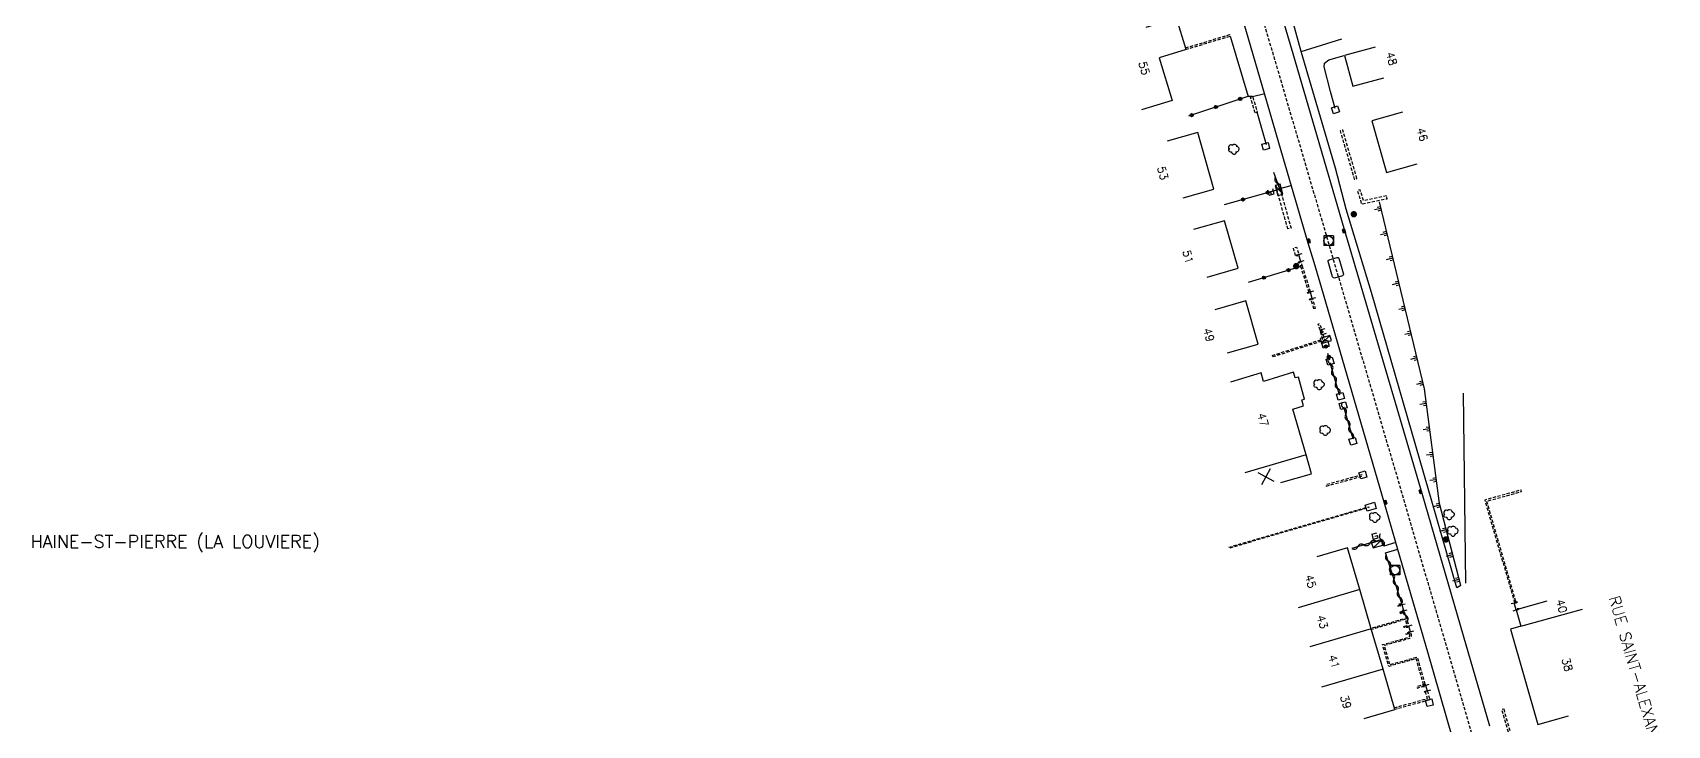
# Model space of a CAD drawing. Header units: millimetres. Extents: x 119599 to 140000, y 124063 to 129001.
# Drawn here: x 139007.3 to 139262.5, y 128725 to 128833.1 of the extents above; entities that cross this region are included whole.
import ezdxf
from ezdxf.enums import TextEntityAlignment as Align

# ---------------------------------------------------------------- set-up
doc = ezdxf.new("R2010")
doc.units = ezdxf.units.MM
doc.linetypes.add('DASHED', pattern=[0.75, 0.5, -0.25])
doc.layers.get('0').update_dxf_attribs({"linetype": 'CONTINUOUS'})
for name, color, linetype in [('W0001', 6, 'DASHED'), ('W0008', 7, 'CONTINUOUS'), ('W0017', 7, 'CONTINUOUS'), ('W0100', 7, 'CONTINUOUS'), ('W0105', 7, 'CONTINUOUS'), ('W0112', 1, 'DASHED'), ('W0211', 2, 'CONTINUOUS'), ('W0300', 7, 'CONTINUOUS'), ('W0310', 3, 'CONTINUOUS'), ('W0322', 7, 'CONTINUOUS'), ('W0400', 7, 'CONTINUOUS'), ('W0420', 7, 'CONTINUOUS'), ('W0430', 7, 'CONTINUOUS'), ('W0432', 7, 'CONTINUOUS'), ('W0980', 7, 'CONTINUOUS'), ('W0989', 7, 'CONTINUOUS'), ('W0991', 7, 'CONTINUOUS'), ('W1102', 7, 'CONTINUOUS'), ('W1471', 7, 'CONTINUOUS'), ('W1473', 7, 'CONTINUOUS')]:
    doc.layers.add(name, color=color, linetype=linetype)
doc.styles.get("Standard").update_dxf_attribs({"font": 'romans.shx', "width": 0.85})

# ---------------------------------------------------------------- blocks, each defined once
blk = doc.blocks.new('t105o')
for p, q in [((-0.5, 0), (0.5, 0)), ((0.5, 0), (0.2, 0.1)), ((0.5, 0), (0.2, -0.1))]:
    blk.add_line(p, q)
blk = doc.blocks.new('T300')
for p, q in [((-0.8, 0.51), (-0.86, 0.34)), ((-0.86, 0.34), (-0.86, 0.17)), ((-0.86, 0.17), (-0.74, 0.06)), ((-0.69, 0.63), (-0.8, 0.51)), ((-0.8, -0.06), (-0.74, 0.06)), ((-0.74, 0.06), (-0.69, 0.11)), ((-0.57, 0.69), (-0.69, 0.63)), ((-0.46, 0.69), (-0.57, 0.69)), ((-0.29, 0.63), (-0.46, 0.69)), ((-0.29, 0.63), (-0.17, 0.74)), ((-0.23, 0.57), (-0.29, 0.63)), ((-0.17, 0.74), (-0.06, 0.8)), ((-0.06, 0.8), (0.06, 0.8)), ((0.06, 0.8), (0.23, 0.74)), ((0.23, 0.74), (0.34, 0.63)), ((0.34, 0.63), (0.4, 0.51)), ((0.46, 0.46), (0.34, 0.46)), ((0.4, 0.51), (0.4, 0.46)), ((0.57, 0.4), (0.46, 0.46)), ((0.57, 0.4), (0.69, 0.29)), ((0.69, 0.29), (0.74, 0.17)), ((0.74, 0.06), (0.69, -0.17)), ((0.74, 0.17), (0.74, 0.06)), ((-0.8, -0.17), (-0.8, -0.06)), ((-0.8, -0.23), (-0.8, -0.17)), ((-0.74, -0.34), (-0.8, -0.23)), ((-0.69, -0.4), (-0.74, -0.34)), ((-0.51, -0.46), (-0.69, -0.4)), ((-0.4, -0.46), (-0.51, -0.46)), ((-0.4, -0.46), (-0.34, -0.46)), ((-0.34, -0.46), (-0.34, -0.4)), ((-0.34, -0.51), (-0.34, -0.46)), ((-0.29, -0.63), (-0.34, -0.51)), ((-0.17, -0.74), (-0.29, -0.63)), ((-0.06, -0.8), (-0.17, -0.74)), ((0.06, -0.8), (-0.06, -0.8)), ((0.17, -0.74), (0.06, -0.8)), ((0.23, -0.69), (0.17, -0.74)), ((0.29, -0.46), (0.23, -0.46)), ((0.29, -0.63), (0.23, -0.69)), ((0.46, -0.4), (0.29, -0.46)), ((0.34, -0.51), (0.29, -0.63)), ((0.34, -0.51), (0.34, -0.46)), ((0.57, -0.34), (0.46, -0.4)), ((0.63, -0.29), (0.57, -0.34)), ((0.69, -0.17), (0.63, -0.29))]:
    blk.add_line(p, q)
blk = doc.blocks.new('t112o')
at = {"color": 0, "linetype": 'Continuous'}
for p, q in [((-0.5, 0.5), (0.5, 0.5)), ((-0.5, -0.5), (-0.5, 0.5)), ((0.5, 0.5), (0.5, -0.5)), ((0.5, -0.5), (-0.5, -0.5))]:
    blk.add_line(p, q, dxfattribs=at)
blk = doc.blocks.new('T420')
for p, q in [((0.75, 0.75), (-0.75, 0.75)), ((-0.75, 0.75), (-0.75, -0.75)), ((0.75, 0.75), (0.75, -0.75)), ((0.75, -0.75), (-0.75, -0.75))]:
    blk.add_line(p, q)
blk.add_ellipse((0, 0), major_axis=(-0.53, 0.53), ratio=1, start_param=3.926991, end_param=10.210176)
blk = doc.blocks.new('T432')
at = {"flags": 128}
for points in [[(0.8, 0.8), (-0.8, 0.8)], [(-0.8, 0.8), (-0.8, 0)], [(0.8, 0.8), (-0.8, 0)], [(-0.8, 0), (0.8, 0)], [(-0.4, 2.1), (-0.4, 1.3)], [(-0.4, 1.3), (0.4, 1.3)], [(-0.39, 2.1), (0.41, 2.1)], [(0, 1.7), (0.4, 1.7)], [(0.4, 1.3), (0.4, 1.7)], [(0.8, 0), (0.8, 0.8)]]:
    blk.add_lwpolyline(points, dxfattribs=at)
blk = doc.blocks.new('T400')
for p, q in [((-0.15, 0.3), (0.15, 0.3)), ((-0.15, -0.25), (-0.15, 0.3)), ((-0.15, 0.15), (0.15, 0.15)), ((-0.15, 0), (0.15, 0)), ((0.15, 0.3), (0.15, -0.25)), ((-0.15, -0.15), (0.15, -0.15)), ((-0.15, -0.25), (-0.15, -0.3)), ((-0.15, -0.3), (0.15, -0.3)), ((0.15, -0.3), (0.15, -0.25))]:
    blk.add_line(p, q)
blk = doc.blocks.new('T1471')
at = {"color": 0, "linetype": 'Continuous', "flags": 128}
blk.add_lwpolyline([(-0.75, -0.5), (-0.75, 0.5), (0.75, 0.5), (0.75, -0.5), (-0.75, -0.5)], dxfattribs=at)
blk = doc.blocks.new('T430')
at = {"flags": 128}
for points in [[(0.8, 0.8), (-0.8, 0.8)], [(-0.8, 0.8), (-0.8, 0)], [(0.8, 0.8), (-0.8, 0)], [(-0.8, 0), (0.8, 0)], [(-0.4, 2.1), (0.4, 2.1)], [(-0.4, 2.1), (-0.4, 1.3)], [(-0.4, 1.7), (0, 1.7)], [(-0.4, 1.3), (0.4, 1.3)], [(0.8, 0), (0.8, 0.8)]]:
    blk.add_lwpolyline(points, dxfattribs=at)
blk = doc.blocks.new('t322o')
at = {"color": 0, "linetype": 'Continuous'}
for radius in [0.25, 0.15]:
    blk.add_circle((0, 0), radius, dxfattribs=at)
blk = doc.blocks.new('t310o')
at = {"color": 0, "linetype": 'Continuous'}
for centre, start, end in [((-0.5, 0.38), 216.8699, 323.1304), ((0.5, -0.37), 36.8699, 143.1303)]:
    blk.add_arc(centre, 0.625, start, end, dxfattribs=at)
blk = doc.blocks.new('t211o')
at = {"color": 0, "linetype": 'Continuous'}
for p, q in [((-0.29, 0.5), (-0.29, 0)), ((0, 1), (0, 0)), ((0.29, 0.5), (0.29, 0))]:
    blk.add_line(p, q, dxfattribs=at)
blk = doc.blocks.new('t991o')
at = {"color": 0, "linetype": 'Continuous'}
for p, q in [((-1, 1), (1, -1)), ((-1, -1), (1, 1))]:
    blk.add_line(p, q, dxfattribs=at)
blk = doc.blocks.new('T1473')
at = {"color": 0, "linetype": 'Continuous', "const_width": 0.5, "flags": 128}
blk.add_lwpolyline([(-0.25, 0, 1), (0.25, 0, 1)], format="xyb", close=True, dxfattribs=at)

msp = doc.modelspace()

# ---------------------------------------------------------------- linework, layer by layer
at = {"layer": 'W0001', "flags": 128}
msp.add_lwpolyline([(139151.14, 129000), (139161.15, 128964.63), (139178.67, 128905.44), (139191.18, 128862.99), (139207.73, 128806.7), (139220.98, 128761.51), (139231.9, 128723.98)], dxfattribs=at)
at = {"layer": 'W0008', "flags": 128}
for points in [[(139229, 128723.07), (139225.13, 128736.43), (139220.45, 128752.5), (139220.15, 128753.55), (139218.43, 128759.48), (139208.82, 128792.31), (139207.37, 128797.29), (139206.46, 128800.31), (139201.85, 128815.97), (139199.62, 128823.64), (139196.8, 128833.27), (139191.94, 128849.76), (139181.25, 128886.01), (139177.33, 128899.38), (139172.03, 128917.24), (139167.49, 128932.58), (139162.46, 128949.56), (139155.24, 128973.98), (139150.99, 128988.44), (139147.6, 129000), (139147.6, 129000)], [(139234.79, 128724.9), (139230.7, 128739.01), (139224.22, 128761.21), (139214.72, 128793.6), (139212.08, 128802.58), (139207.54, 128818.1), (139204.1, 128829.83), (139197.64, 128851.68), (139188.25, 128883.65), (139182.81, 128902.08), (139175.01, 128928.51), (139168.18, 128951.48), (139161.79, 128973.08), (139157.89, 128986.25), (139156.99, 128989.45), (139156.77, 128990.47), (139157.01, 128991.91), (139156.44, 128991.88), (139154.37, 129000)], [(139230.25, 128746.87), (139229.64, 128746.47), (139225.77, 128760.03), (139216.31, 128792.61), (139212.37, 128805.61), (139210.68, 128811.97), (139205.34, 128830.18), (139202.41, 128840.8), (139199.19, 128851.39), (139195.42, 128863.72), (139189.37, 128884.52), (139176.33, 128928.95), (139169.4, 128952.1), (139163.12, 128973.45), (139160.23, 128982.99), (139159.03, 128986.73), (139157.87, 128986.22)], [(139194.23, 128832.57), (139197.04, 128823.19)], [(139197.76, 128823.16), (139199.65, 128823.64)], [(139199.93, 128815.63), (139198.48, 128820.71)], [(139202.03, 128808.83), (139203.8, 128809.31)], [(139220.15, 128753.55), (139218.23, 128753)], [(139218.52, 128751.95), (139220.46, 128752.51)]]:
    msp.add_lwpolyline(points, dxfattribs=at)
at = {"layer": 'W0017', "flags": 128}
for points in [[(139205.33, 128830.21), (139211.68, 128832.16)], [(139210.63, 128821.33), (139209.91, 128823.94), (139208.92, 128827.81), (139208.99, 128828.36), (139209.64, 128828.89), (139212.04, 128829.57)]]:
    msp.add_lwpolyline(points, dxfattribs=at)
msp.add_lwpolyline([(139209.58, 128797.59), (139209.72, 128797.71), (139210.98, 128798.06), (139211.1, 128798.07), (139211.24, 128797.95), (139211.95, 128795.47), (139211.91, 128795.28), (139211.8, 128795.2), (139210.56, 128794.84), (139210.39, 128794.87), (139210.26, 128795.01), (139209.58, 128797.42)], close=True, dxfattribs=at)
at = {"layer": 'W0100', "flags": 128}
for points in [[(139187.37, 128830.49), (139185.87, 128835.41), (139181.09, 128833.96)], [(139187.37, 128830.49), (139183.17, 128829.22), (139185.2, 128822.54), (139180.41, 128821.09)], [(139216.91, 128830.9), (139212.09, 128829.57), (139213.41, 128824.77), (139218.23, 128826.1)], [(139221.18, 128820.73), (139216.37, 128819.36), (139218.66, 128811.31), (139223.47, 128812.67)], [(139186.91, 128807.37), (139191.72, 128808.73), (139189.21, 128817.56), (139184.4, 128816.19)], [(139190.67, 128794.99), (139195.48, 128796.37), (139193.35, 128803.79), (139188.55, 128802.42)], [(139205.28, 128797.39), (139204.97, 128798.48)], [(139193.82, 128783.16), (139198.62, 128784.54), (139196.69, 128791.28), (139191.88, 128789.9)], [(139207.08, 128791.63), (139206.78, 128792.65)], [(139202.18, 128762.91), (139206.98, 128764.3), (139206.13, 128767.24), (139204.04, 128774.39), (139205.69, 128774.92), (139205.43, 128775.81), (139205.87, 128775.93), (139204.92, 128779.35), (139204.42, 128779.25), (139204.16, 128780.14), (139199.48, 128778.72), (139199.07, 128780.05), (139194.29, 128778.59)], [(139215.17, 128726.09), (139219.97, 128727.49), (139218.13, 128733.79), (139216.29, 128740.1), (139214.48, 128746.23), (139212.6, 128752.71), (139207.79, 128751.32)], [(139221.38, 128742.88), (139221.1, 128743.84)], [(139243.73, 128744.4), (139238.91, 128743.06), (139239.62, 128740.51), (139238.04, 128740.04), (139242.29, 128725.14), (139247.1, 128726.51)], [(139238.91, 128743.06), (139238.61, 128744.13)], [(139222.41, 128739.61), (139222.15, 128740.51)], [(139225.05, 128730.38), (139224.79, 128731.25)]]:
    msp.add_lwpolyline(points, dxfattribs=at)
at = {"layer": 'W0112', "flags": 128}
for points in [[(139187.29, 128830.76), (139194.15, 128832.84), (139194.23, 128832.57), (139187.37, 128830.49)], [(139198.14, 128820.61), (139197.42, 128823.07), (139197.76, 128823.17), (139198.48, 128820.71)], [(139214.05, 128810.38), (139211.85, 128817.94), (139211.43, 128817.82), (139213.64, 128810.26)], [(139203.27, 128802.5), (139201.54, 128808.6), (139202.04, 128808.74), (139203.76, 128802.64)], [(139218.69, 128807.66), (139215.07, 128806.89), (139214.56, 128808.61), (139214.14, 128808.48), (139214.77, 128806.38), (139218.78, 128807.23)], [(139204.47, 128798.34), (139204.12, 128799.52), (139204.63, 128799.67), (139204.97, 128798.48)], [(139204.95, 128796.66), (139204.77, 128797.23), (139205.28, 128797.39), (139205.46, 128796.82)], [(139206.57, 128792.58), (139205.27, 128796.68), (139205.48, 128796.75), (139206.79, 128792.65)], [(139207.34, 128790.05), (139206.88, 128791.57), (139207.08, 128791.63), (139207.54, 128790.11)], [(139200.8, 128782.75), (139208.7, 128785.3), (139208, 128787.67), (139208.23, 128787.74), (139209, 128785.14), (139200.88, 128782.52)], [(139209.26, 128762.37), (139214.89, 128763.92), (139214.84, 128764.13), (139209.2, 128762.57)], [(139238.86, 128744.38), (139234.33, 128760.02), (139239.75, 128761.51), (139239.68, 128761.76), (139234.02, 128760.2), (139238.62, 128744.31)], [(139194.07, 128752.83), (139215.89, 128759.16), (139215.93, 128759.01), (139194.11, 128752.68)], [(139221.04, 128744.03), (139220.4, 128743.82), (139220.46, 128743.63), (139221.1, 128743.84)], [(139220.79, 128742.49), (139221.44, 128742.68), (139221.38, 128742.88), (139220.74, 128742.69)], [(139221.4, 128740.47), (139221.91, 128740.63), (139221.64, 128741.57), (139216.33, 128739.98), (139216.27, 128740.17), (139221.77, 128741.82), (139222.15, 128740.51), (139221.46, 128740.28)], [(139224.46, 128731.4), (139223.31, 128735.43), (139219.04, 128734.24), (139218.03, 128737.63), (139221.98, 128738.73), (139222.13, 128738.78), (139222.23, 128738.87), (139222.31, 128739), (139222.32, 128739.16), (139222.27, 128739.35), (139221.76, 128739.21), (139221.7, 128739.41), (139222.41, 128739.61), (139222.54, 128739.18), (139222.52, 128738.94), (139222.4, 128738.73), (139222.24, 128738.59), (139222.04, 128738.52), (139218.3, 128737.48), (139219.18, 128734.5), (139223.46, 128735.7), (139224.66, 128731.46)], [(139219.88, 128727.77), (139225.05, 128729.23), (139224.76, 128730.3), (139225.05, 128730.38), (139225.42, 128729.02), (139219.97, 128727.49)], [(139224.73, 128731.47), (139223.42, 128731.07), (139223.48, 128730.85), (139224.79, 128731.25)], [(139236.97, 128727.59), (139238.04, 128723.78), (139237.77, 128723.7), (139236.7, 128727.52)]]:
    msp.add_lwpolyline(points, close=True, dxfattribs=at)
at = {"layer": 'W0211', "flags": 128}
for points in [[(139230.25, 128746.87), (139226.92, 128759.66), (139224.59, 128777.56), (139217.55, 128806.74)], [(139230.63, 128776.86), (139231, 128747.22)]]:
    msp.add_lwpolyline(points, dxfattribs=at)
at = {"layer": 'W0310', "flags": 128}
for points in [[(139202, 128808.71), (139201.06, 128811.29)], [(139211.32, 128776.64), (139209.88, 128781.59)], [(139213.44, 128769.73), (139211.98, 128774.68)], [(139218.23, 128753), (139217.94, 128754.04), (139213.26, 128752.64)], [(139221.06, 128744.04), (139218.52, 128751.95)], [(139221.77, 128741.82), (139221.46, 128742.68)]]:
    msp.add_lwpolyline(points, dxfattribs=at)
at = {"layer": 'W0322', "flags": 128}
for points in [[(139197.76, 128823.17), (139197.03, 128823.2), (139187.75, 128820.1)], [(139202.04, 128808.74), (139193.3, 128806.26)], [(139205.28, 128796.65), (139197.05, 128794.16)], [(139209.24, 128783.99), (139209.16, 128784.34)], [(139209.81, 128782.05), (139209.51, 128783.07)]]:
    msp.add_lwpolyline(points, dxfattribs=at)
at = {"layer": 'W1102', "flags": 128}
for points in [[(139206.13, 128767.24), (139196.54, 128764.42)], [(139214.48, 128746.23), (139204.89, 128743.39)], [(139239.62, 128740.51), (139249.26, 128743.18)], [(139216.29, 128740.1), (139206.69, 128737.31)], [(139218.13, 128733.79), (139208.53, 128730.98)]]:
    msp.add_lwpolyline(points, dxfattribs=at)

# ---------------------------------------------------------------- block references
at = {"layer": 'W0105'}
for p, rotation in [((139204.97, 128798.48), 194.5095587051954), ((139205.28, 128797.39), 196.1241814416181), ((139206.78, 128792.65), 194.2696611850291), ((139207.08, 128791.63), 196.6121060779936), ((139221.1, 128743.84), 193.2452391369805), ((139221.38, 128742.88), 197.6030663769518), ((139238.61, 128744.13), 11.93508758450443), ((139238.91, 128743.06), 16.22132379466505), ((139222.15, 128740.51), 197.5703931194322), ((139222.41, 128739.61), 194.3756712406104), ((139224.79, 128731.25), 195.4300040219723), ((139225.05, 128730.38), 194.3633658884432)]:
    msp.add_blockref('t105o', p, dxfattribs=dict(at, rotation=rotation))
at = {"layer": 'W0112'}
for p, rotation in [((139210.7, 128821.09), 197.1943279552006), ((139199.81, 128815.4), 14.85743701028007), ((139209.11, 128784.54), 285.5895160891904), ((139209.86, 128781.86), 105.5895160890295), ((139211.49, 128776.39), 285.3234452176327), ((139211.89, 128774.93), 105.3234452186932), ((139213.43, 128769.36), 286.4707838627025), ((139214.98, 128764.11), 106.470783863038), ((139225.37, 128728.56), 284.542481638857)]:
    msp.add_blockref('t112o', p, dxfattribs=dict(at, rotation=rotation))
at = {"layer": 'W0211'}
for p, rotation in [((139217.78, 128805.75), 103.5783320763039), ((139218.72, 128801.86), 103.5783320763039), ((139219.66, 128797.98), 103.5783320763039), ((139220.6, 128794.09), 103.5783320763039), ((139221.54, 128790.2), 103.5783320763039), ((139222.48, 128786.31), 103.5783320763039), ((139223.42, 128782.42), 103.5783320763039), ((139224.36, 128778.54), 103.5783320763039), ((139224.89, 128775.31), 97.41838034711007), ((139225.4, 128771.35), 97.41838034711007), ((139225.92, 128767.38), 97.41838034711007), ((139226.44, 128763.41), 97.41838034711007), ((139226.98, 128759.45), 104.5844169461439), ((139227.99, 128755.58), 104.5844169461439), ((139228.99, 128751.71), 104.5844169461439), ((139230, 128747.84), 104.5844169461439)]:
    msp.add_blockref('t211o', p, dxfattribs=dict(at, rotation=rotation))
at = {"layer": 'W0300'}
for p in [(139194.87, 128814.93), (139208.17, 128778.2), (139209.12, 128771.05), (139216.87, 128757.47), (139228.47, 128757.91), (139229.06, 128755.33)]:
    msp.add_blockref('T300', p, dxfattribs=at)
at = {"layer": 'W0310'}
for p, rotation in [((139201.66, 128809.65), 109.8847194596215), ((139209.92, 128781.44), 106.2792123050511), ((139210.48, 128779.52), 106.2792123050511), ((139211.04, 128777.6), 106.2792123050511), ((139212.03, 128774.53), 106.4031635497288), ((139212.59, 128772.61), 106.4031635497288), ((139213.16, 128770.69), 106.4031635497288), ((139214.19, 128752.92), 196.752865369059), ((139216.11, 128753.49), 196.752865369059), ((139217.96, 128753.96), 105.7171644241168), ((139218.92, 128750.7), 107.7975425608479), ((139219.53, 128748.8), 107.7975425608479), ((139220.14, 128746.89), 107.7975425608479), ((139220.75, 128744.99), 107.7975425608479), ((139221.62, 128742.25), 107.7975425608479)]:
    msp.add_blockref('t310o', p, dxfattribs=dict(at, rotation=rotation))
at = {"layer": 'W0322'}
for p, rotation in [((139192.03, 128821.53), 198.4739833619611), ((139195.83, 128822.8), 198.4739833619611), ((139188.24, 128820.26), 198.4739833619611), ((139196.26, 128807.1), 195.8275371852162), ((139200.11, 128808.19), 195.8275371852162), ((139203.36, 128796.07), 196.8440003175224), ((139199.53, 128794.91), 196.8440003175224)]:
    msp.add_blockref('t322o', p, dxfattribs=dict(at, rotation=rotation))
for p in [(139209.2, 128784.16), (139209.66, 128782.56)]:
    msp.add_blockref('t322o', p, dxfattribs=at)
at = {"layer": 'W0400'}
for p, rotation in [((139212.02, 128802.17), 196.4297108741402), ((139206.55, 128800.66), 16.40727319803489), ((139223.98, 128761.48), 196.3389879203726), ((139218.5, 128759.86), 16.32077746071953)]:
    msp.add_blockref('T400', p, dxfattribs=dict(at, rotation=rotation))
at = {"layer": 'W0420'}
for p in [(139209.62, 128800.66), (139219.98, 128749.25)]:
    msp.add_blockref('T420', p, dxfattribs=at)
at = {"layer": 'W0430'}
for p, rotation in [((139202.26, 128808.71), 105.4197308258691), ((139209.3, 128784.86), 16.3207774595396)]:
    msp.add_blockref('T430', p, dxfattribs=dict(at, rotation=rotation))
at = {"layer": 'W0432', "rotation": 16.24764027011674}
msp.add_blockref('T432', (139217.34, 128752.94), dxfattribs=at)
at = {"layer": 'W0991', "rotation": 286.0904604142322}
msp.add_blockref('t991o', (139199.83, 128763.83), dxfattribs=at)
at = {"layer": 'W1471', "rotation": 17.67010764208869}
msp.add_blockref('T1471', (139216.21, 128759.14), dxfattribs=at)
at = {"layer": 'W1473', "rotation": 286.824947147732}
msp.add_blockref('T1473', (139213.56, 128804.8), dxfattribs=at)
at = {"layer": 'W1473'}
for p in [(139204.58, 128796.7), (139227.94, 128754.05)]:
    msp.add_blockref('T1473', p, dxfattribs=at)

# ---------------------------------------------------------------- texts
at = {"layer": 'W0980'}
msp.add_text('HAINE-ST-PIERRE (LA LOUVIERE)', height=2, dxfattribs=at).set_placement((139029.5, 128753.59), align=Align.MIDDLE)
at = {"layer": 'W0989'}
msp.add_text('RUE SAINT-ALEXANDRE', height=1.75, rotation=286.0341, dxfattribs=at).set_placement((139257.96, 128732.11), align=Align.MIDDLE)
at = {"layer": 'W0991'}
for s, rotation, p in [('48', 285.912, (139219.46, 128829.09)), ('55', 285.9476, (139180.83, 128827.59)), ('46', 285.8626, (139224.25, 128817.25)), ('53', 285.8537, (139183.73, 128811.23)), ('51', 285.9478, (139187.68, 128798.16)), ('49', 285.9979, (139190.93, 128785.98)), ('47', 285.8992, (139199.38, 128772.75)), ('45', 286.2262, (139206.82, 128747.51)), ('40', 285.4759, (139246.01, 128743.65)), ('43', 286.4547, (139208.67, 128741.18)), ('41', 286.1836, (139210.49, 128734.99)), ('38', 285.9429, (139246.9, 128734.51)), ('39', 286.2863, (139212.33, 128728.67))]:
    msp.add_text(s, height=1.25, rotation=rotation, dxfattribs=at).set_placement(p, align=Align.MIDDLE)

doc.saveas('drawing.dxf')
